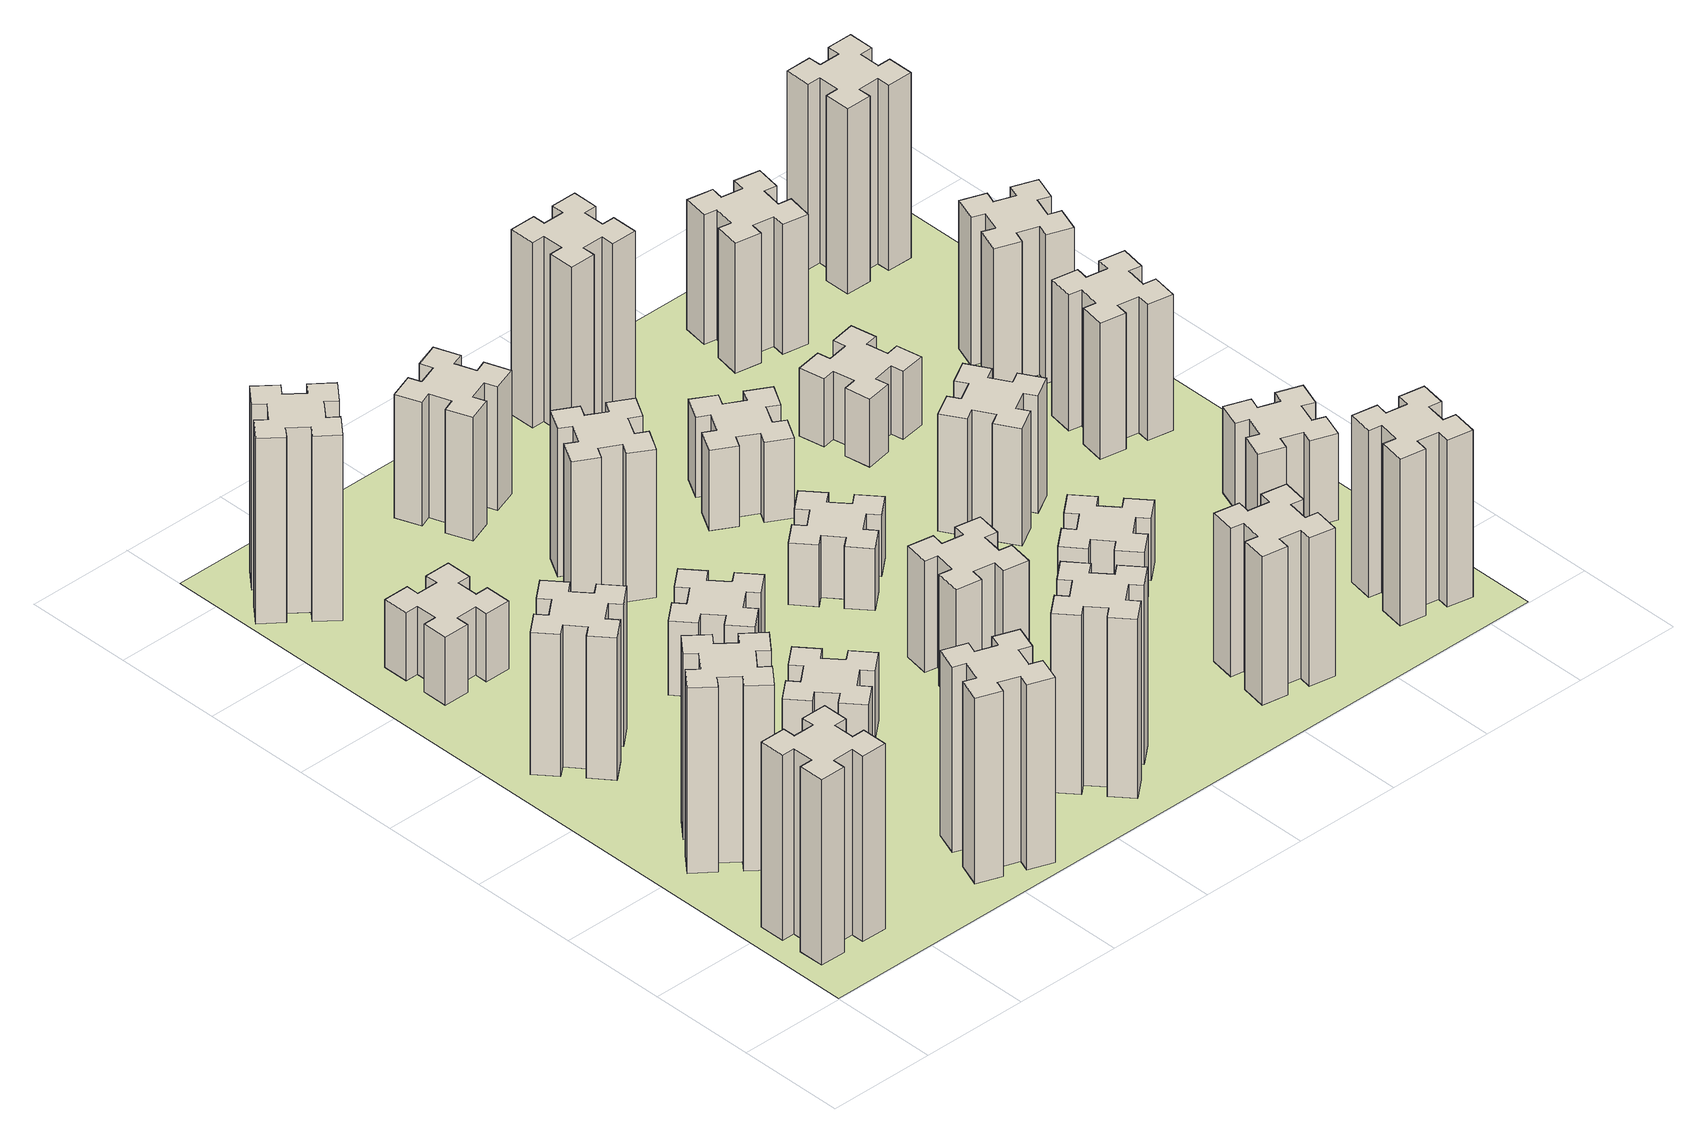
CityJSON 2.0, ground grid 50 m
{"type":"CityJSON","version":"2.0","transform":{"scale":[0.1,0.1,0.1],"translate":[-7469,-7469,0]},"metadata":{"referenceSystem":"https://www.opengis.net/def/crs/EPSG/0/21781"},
"CityObjects":{
"building1":{"type":"Building","attributes":{"class":"1000","function":"1000","usage":"1000","yearOfConstruction":2016,"roofType":"1000","measuredHeight":90,"storeysAboveGround":30,"storeysBelowGround":0},"geometry":[{"type":"Solid","lod":"1","boundaries":[[[[0,1,2,3,4,5,6,7,8,9,10,11,12,13,14,15,16,17,18,19]],[[17,16,20,21]],[[16,15,22,20]],[[15,14,23,22]],[[14,13,24,23]],[[13,12,25,24]],[[12,11,26,25]],[[11,10,27,26]],[[10,9,28,27]],[[9,8,29,28]],[[8,7,30,29]],[[7,6,31,30]],[[6,5,32,31]],[[5,4,33,32]],[[4,3,34,33]],[[3,2,35,34]],[[2,1,36,35]],[[1,0,37,36]],[[0,19,38,37]],[[19,18,39,38]],[[18,17,21,39]],[[24,25,26,27,28,29,30,31,32,33,34,35,36,37,38,39,21,20,22,23]]]]}]},
"building2":{"type":"Building","attributes":{"class":"1000","function":"1000","usage":"1000","yearOfConstruction":2016,"roofType":"1000","measuredHeight":90,"storeysAboveGround":30,"storeysBelowGround":0},"geometry":[{"type":"Solid","lod":"1","boundaries":[[[[40,41,42,43,44,45,46,47,48,49,50,51,52,53,54,55,56,57,58,59]],[[57,56,60,61]],[[56,55,62,60]],[[55,54,63,62]],[[54,53,64,63]],[[53,52,65,64]],[[52,51,66,65]],[[51,50,67,66]],[[50,49,68,67]],[[49,48,69,68]],[[48,47,70,69]],[[47,46,71,70]],[[46,45,72,71]],[[45,44,73,72]],[[44,43,74,73]],[[43,42,75,74]],[[42,41,76,75]],[[41,40,77,76]],[[40,59,78,77]],[[59,58,79,78]],[[58,57,61,79]],[[64,65,66,67,68,69,70,71,72,73,74,75,76,77,78,79,61,60,62,63]]]]}]},
"building3":{"type":"Building","attributes":{"class":"1000","function":"1000","usage":"1000","yearOfConstruction":2016,"roofType":"1000","measuredHeight":69,"storeysAboveGround":30,"storeysBelowGround":0},"geometry":[{"type":"Solid","lod":"1","boundaries":[[[[80,81,82,83,84,85,86,87,88,89,90,91,92,93,94,95,96,97,98,99]],[[97,96,100,101]],[[96,95,102,100]],[[95,94,103,102]],[[94,93,104,103]],[[93,92,105,104]],[[92,91,106,105]],[[91,90,107,106]],[[90,89,108,107]],[[89,88,109,108]],[[88,87,110,109]],[[87,86,111,110]],[[86,85,112,111]],[[85,84,113,112]],[[84,83,114,113]],[[83,82,115,114]],[[82,81,116,115]],[[81,80,117,116]],[[80,99,118,117]],[[99,98,119,118]],[[98,97,101,119]],[[104,105,106,107,108,109,110,111,112,113,114,115,116,117,118,119,101,100,102,103]]]]}]},
"building4":{"type":"Building","attributes":{"class":"1000","function":"1000","usage":"1000","yearOfConstruction":2016,"roofType":"1000","measuredHeight":33,"storeysAboveGround":30,"storeysBelowGround":0},"geometry":[{"type":"Solid","lod":"1","boundaries":[[[[120,121,122,123,124,125,126,127,128,129,130,131,132,133,134,135,136,137,138,139]],[[137,136,140,141]],[[136,135,142,140]],[[135,134,143,142]],[[134,133,144,143]],[[133,132,145,144]],[[132,131,146,145]],[[131,130,147,146]],[[130,129,148,147]],[[129,128,149,148]],[[128,127,150,149]],[[127,126,151,150]],[[126,125,152,151]],[[125,124,153,152]],[[124,123,154,153]],[[123,122,155,154]],[[122,121,156,155]],[[121,120,157,156]],[[120,139,158,157]],[[139,138,159,158]],[[138,137,141,159]],[[144,145,146,147,148,149,150,151,152,153,154,155,156,157,158,159,141,140,142,143]]]]}]},
"building5":{"type":"Building","attributes":{"class":"1000","function":"1000","usage":"1000","yearOfConstruction":2016,"roofType":"1000","measuredHeight":90,"storeysAboveGround":30,"storeysBelowGround":0},"geometry":[{"type":"Solid","lod":"1","boundaries":[[[[160,161,162,163,164,165,166,167,168,169,170,171,172,173,174,175,176,177,178,179]],[[177,176,180,181]],[[176,175,182,180]],[[175,174,183,182]],[[174,173,184,183]],[[173,172,185,184]],[[172,171,186,185]],[[171,170,187,186]],[[170,169,188,187]],[[169,168,189,188]],[[168,167,190,189]],[[167,166,191,190]],[[166,165,192,191]],[[165,164,193,192]],[[164,163,194,193]],[[163,162,195,194]],[[162,161,196,195]],[[161,160,197,196]],[[160,179,198,197]],[[179,178,199,198]],[[178,177,181,199]],[[184,185,186,187,188,189,190,191,192,193,194,195,196,197,198,199,181,180,182,183]]]]}]},
"building6":{"type":"Building","attributes":{"class":"1000","function":"1000","usage":"1000","yearOfConstruction":2016,"roofType":"1000","measuredHeight":90,"storeysAboveGround":30,"storeysBelowGround":0},"geometry":[{"type":"Solid","lod":"1","boundaries":[[[[200,201,202,203,204,205,206,207,208,209,210,211,212,213,214,215,216,217,218,219]],[[217,216,220,221]],[[216,215,222,220]],[[215,214,223,222]],[[214,213,224,223]],[[213,212,225,224]],[[212,211,226,225]],[[211,210,227,226]],[[210,209,228,227]],[[209,208,229,228]],[[208,207,230,229]],[[207,206,231,230]],[[206,205,232,231]],[[205,204,233,232]],[[204,203,234,233]],[[203,202,235,234]],[[202,201,236,235]],[[201,200,237,236]],[[200,219,238,237]],[[219,218,239,238]],[[218,217,221,239]],[[224,225,226,227,228,229,230,231,232,233,234,235,236,237,238,239,221,220,222,223]]]]}]},
"building7":{"type":"Building","attributes":{"class":"1000","function":"1000","usage":"1000","yearOfConstruction":2016,"roofType":"1000","measuredHeight":33,"storeysAboveGround":30,"storeysBelowGround":0},"geometry":[{"type":"Solid","lod":"1","boundaries":[[[[240,241,242,243,244,245,246,247,248,249,250,251,252,253,254,255,256,257,258,259]],[[257,256,260,261]],[[256,255,262,260]],[[255,254,263,262]],[[254,253,264,263]],[[253,252,265,264]],[[252,251,266,265]],[[251,250,267,266]],[[250,249,268,267]],[[249,248,269,268]],[[248,247,270,269]],[[247,246,271,270]],[[246,245,272,271]],[[245,244,273,272]],[[244,243,274,273]],[[243,242,275,274]],[[242,241,276,275]],[[241,240,277,276]],[[240,259,278,277]],[[259,258,279,278]],[[258,257,261,279]],[[264,265,266,267,268,269,270,271,272,273,274,275,276,277,278,279,261,260,262,263]]]]}]},
"building8":{"type":"Building","attributes":{"class":"1000","function":"1000","usage":"1000","yearOfConstruction":2016,"roofType":"1000","measuredHeight":36,"storeysAboveGround":30,"storeysBelowGround":0},"geometry":[{"type":"Solid","lod":"1","boundaries":[[[[280,281,282,283,284,285,286,287,288,289,290,291,292,293,294,295,296,297,298,299]],[[297,296,300,301]],[[296,295,302,300]],[[295,294,303,302]],[[294,293,304,303]],[[293,292,305,304]],[[292,291,306,305]],[[291,290,307,306]],[[290,289,308,307]],[[289,288,309,308]],[[288,287,310,309]],[[287,286,311,310]],[[286,285,312,311]],[[285,284,313,312]],[[284,283,314,313]],[[283,282,315,314]],[[282,281,316,315]],[[281,280,317,316]],[[280,299,318,317]],[[299,298,319,318]],[[298,297,301,319]],[[304,305,306,307,308,309,310,311,312,313,314,315,316,317,318,319,301,300,302,303]]]]}]},
"building9":{"type":"Building","attributes":{"class":"1000","function":"1000","usage":"1000","yearOfConstruction":2016,"roofType":"1000","measuredHeight":87,"storeysAboveGround":30,"storeysBelowGround":0},"geometry":[{"type":"Solid","lod":"1","boundaries":[[[[320,321,322,323,324,325,326,327,328,329,330,331,332,333,334,335,336,337,338,339]],[[337,336,340,341]],[[336,335,342,340]],[[335,334,343,342]],[[334,333,344,343]],[[333,332,345,344]],[[332,331,346,345]],[[331,330,347,346]],[[330,329,348,347]],[[329,328,349,348]],[[328,327,350,349]],[[327,326,351,350]],[[326,325,352,351]],[[325,324,353,352]],[[324,323,354,353]],[[323,322,355,354]],[[322,321,356,355]],[[321,320,357,356]],[[320,339,358,357]],[[339,338,359,358]],[[338,337,341,359]],[[344,345,346,347,348,349,350,351,352,353,354,355,356,357,358,359,341,340,342,343]]]]}]},
"building10":{"type":"Building","attributes":{"class":"1000","function":"1000","usage":"1000","yearOfConstruction":2016,"roofType":"1000","measuredHeight":72,"storeysAboveGround":30,"storeysBelowGround":0},"geometry":[{"type":"Solid","lod":"1","boundaries":[[[[360,361,362,363,364,365,366,367,368,369,370,371,372,373,374,375,376,377,378,379]],[[377,376,380,381]],[[376,375,382,380]],[[375,374,383,382]],[[374,373,384,383]],[[373,372,385,384]],[[372,371,386,385]],[[371,370,387,386]],[[370,369,388,387]],[[369,368,389,388]],[[368,367,390,389]],[[367,366,391,390]],[[366,365,392,391]],[[365,364,393,392]],[[364,363,394,393]],[[363,362,395,394]],[[362,361,396,395]],[[361,360,397,396]],[[360,379,398,397]],[[379,378,399,398]],[[378,377,381,399]],[[384,385,386,387,388,389,390,391,392,393,394,395,396,397,398,399,381,380,382,383]]]]}]},
"building11":{"type":"Building","attributes":{"class":"1000","function":"1000","usage":"1000","yearOfConstruction":2016,"roofType":"1000","measuredHeight":60,"storeysAboveGround":30,"storeysBelowGround":0},"geometry":[{"type":"Solid","lod":"1","boundaries":[[[[400,401,402,403,404,405,406,407,408,409,410,411,412,413,414,415,416,417,418,419]],[[417,416,420,421]],[[416,415,422,420]],[[415,414,423,422]],[[414,413,424,423]],[[413,412,425,424]],[[412,411,426,425]],[[411,410,427,426]],[[410,409,428,427]],[[409,408,429,428]],[[408,407,430,429]],[[407,406,431,430]],[[406,405,432,431]],[[405,404,433,432]],[[404,403,434,433]],[[403,402,435,434]],[[402,401,436,435]],[[401,400,437,436]],[[400,419,438,437]],[[419,418,439,438]],[[418,417,421,439]],[[424,425,426,427,428,429,430,431,432,433,434,435,436,437,438,439,421,420,422,423]]]]}]},
"building12":{"type":"Building","attributes":{"class":"1000","function":"1000","usage":"1000","yearOfConstruction":2016,"roofType":"1000","measuredHeight":54,"storeysAboveGround":30,"storeysBelowGround":0},"geometry":[{"type":"Solid","lod":"1","boundaries":[[[[440,441,442,443,444,445,446,447,448,449,450,451,452,453,454,455,456,457,458,459]],[[457,456,460,461]],[[456,455,462,460]],[[455,454,463,462]],[[454,453,464,463]],[[453,452,465,464]],[[452,451,466,465]],[[451,450,467,466]],[[450,449,468,467]],[[449,448,469,468]],[[448,447,470,469]],[[447,446,471,470]],[[446,445,472,471]],[[445,444,473,472]],[[444,443,474,473]],[[443,442,475,474]],[[442,441,476,475]],[[441,440,477,476]],[[440,459,478,477]],[[459,458,479,478]],[[458,457,461,479]],[[464,465,466,467,468,469,470,471,472,473,474,475,476,477,478,479,461,460,462,463]]]]}]},
"building13":{"type":"Building","attributes":{"class":"1000","function":"1000","usage":"1000","yearOfConstruction":2016,"roofType":"1000","measuredHeight":30,"storeysAboveGround":30,"storeysBelowGround":0},"geometry":[{"type":"Solid","lod":"1","boundaries":[[[[480,481,482,483,484,485,486,487,488,489,490,491,492,493,494,495,496,497,498,499]],[[497,496,500,501]],[[496,495,502,500]],[[495,494,503,502]],[[494,493,504,503]],[[493,492,505,504]],[[492,491,506,505]],[[491,490,507,506]],[[490,489,508,507]],[[489,488,509,508]],[[488,487,510,509]],[[487,486,511,510]],[[486,485,512,511]],[[485,484,513,512]],[[484,483,514,513]],[[483,482,515,514]],[[482,481,516,515]],[[481,480,517,516]],[[480,499,518,517]],[[499,498,519,518]],[[498,497,501,519]],[[504,505,506,507,508,509,510,511,512,513,514,515,516,517,518,519,501,500,502,503]]]]}]},
"building14":{"type":"Building","attributes":{"class":"1000","function":"1000","usage":"1000","yearOfConstruction":2016,"roofType":"1000","measuredHeight":39,"storeysAboveGround":30,"storeysBelowGround":0},"geometry":[{"type":"Solid","lod":"1","boundaries":[[[[520,521,522,523,524,525,526,527,528,529,530,531,532,533,534,535,536,537,538,539]],[[537,536,540,541]],[[536,535,542,540]],[[535,534,543,542]],[[534,533,544,543]],[[533,532,545,544]],[[532,531,546,545]],[[531,530,547,546]],[[530,529,548,547]],[[529,528,549,548]],[[528,527,550,549]],[[527,526,551,550]],[[526,525,552,551]],[[525,524,553,552]],[[524,523,554,553]],[[523,522,555,554]],[[522,521,556,555]],[[521,520,557,556]],[[520,539,558,557]],[[539,538,559,558]],[[538,537,541,559]],[[544,545,546,547,548,549,550,551,552,553,554,555,556,557,558,559,541,540,542,543]]]]}]},
"building15":{"type":"Building","attributes":{"class":"1000","function":"1000","usage":"1000","yearOfConstruction":2016,"roofType":"1000","measuredHeight":72,"storeysAboveGround":30,"storeysBelowGround":0},"geometry":[{"type":"Solid","lod":"1","boundaries":[[[[560,561,562,563,564,565,566,567,568,569,570,571,572,573,574,575,576,577,578,579]],[[577,576,580,581]],[[576,575,582,580]],[[575,574,583,582]],[[574,573,584,583]],[[573,572,585,584]],[[572,571,586,585]],[[571,570,587,586]],[[570,569,588,587]],[[569,568,589,588]],[[568,567,590,589]],[[567,566,591,590]],[[566,565,592,591]],[[565,564,593,592]],[[564,563,594,593]],[[563,562,595,594]],[[562,561,596,595]],[[561,560,597,596]],[[560,579,598,597]],[[579,578,599,598]],[[578,577,581,599]],[[584,585,586,587,588,589,590,591,592,593,594,595,596,597,598,599,581,580,582,583]]]]}]},
"building16":{"type":"Building","attributes":{"class":"1000","function":"1000","usage":"1000","yearOfConstruction":2016,"roofType":"1000","measuredHeight":90,"storeysAboveGround":30,"storeysBelowGround":0},"geometry":[{"type":"Solid","lod":"1","boundaries":[[[[600,601,602,603,604,605,606,607,608,609,610,611,612,613,614,615,616,617,618,619]],[[617,616,620,621]],[[616,615,622,620]],[[615,614,623,622]],[[614,613,624,623]],[[613,612,625,624]],[[612,611,626,625]],[[611,610,627,626]],[[610,609,628,627]],[[609,608,629,628]],[[608,607,630,629]],[[607,606,631,630]],[[606,605,632,631]],[[605,604,633,632]],[[604,603,634,633]],[[603,602,635,634]],[[602,601,636,635]],[[601,600,637,636]],[[600,619,638,637]],[[619,618,639,638]],[[618,617,621,639]],[[624,625,626,627,628,629,630,631,632,633,634,635,636,637,638,639,621,620,622,623]]]]}]},
"building17":{"type":"Building","attributes":{"class":"1000","function":"1000","usage":"1000","yearOfConstruction":2016,"roofType":"1000","measuredHeight":30,"storeysAboveGround":30,"storeysBelowGround":0},"geometry":[{"type":"Solid","lod":"1","boundaries":[[[[640,641,642,643,644,645,646,647,648,649,650,651,652,653,654,655,656,657,658,659]],[[657,656,660,661]],[[656,655,662,660]],[[655,654,663,662]],[[654,653,664,663]],[[653,652,665,664]],[[652,651,666,665]],[[651,650,667,666]],[[650,649,668,667]],[[649,648,669,668]],[[648,647,670,669]],[[647,646,671,670]],[[646,645,672,671]],[[645,644,673,672]],[[644,643,674,673]],[[643,642,675,674]],[[642,641,676,675]],[[641,640,677,676]],[[640,659,678,677]],[[659,658,679,678]],[[658,657,661,679]],[[664,665,666,667,668,669,670,671,672,673,674,675,676,677,678,679,661,660,662,663]]]]}]},
"building18":{"type":"Building","attributes":{"class":"1000","function":"1000","usage":"1000","yearOfConstruction":2016,"roofType":"1000","measuredHeight":57,"storeysAboveGround":30,"storeysBelowGround":0},"geometry":[{"type":"Solid","lod":"1","boundaries":[[[[680,681,682,683,684,685,686,687,688,689,690,691,692,693,694,695,696,697,698,699]],[[697,696,700,701]],[[696,695,702,700]],[[695,694,703,702]],[[694,693,704,703]],[[693,692,705,704]],[[692,691,706,705]],[[691,690,707,706]],[[690,689,708,707]],[[689,688,709,708]],[[688,687,710,709]],[[687,686,711,710]],[[686,685,712,711]],[[685,684,713,712]],[[684,683,714,713]],[[683,682,715,714]],[[682,681,716,715]],[[681,680,717,716]],[[680,699,718,717]],[[699,698,719,718]],[[698,697,701,719]],[[704,705,706,707,708,709,710,711,712,713,714,715,716,717,718,719,701,700,702,703]]]]}]},
"building19":{"type":"Building","attributes":{"class":"1000","function":"1000","usage":"1000","yearOfConstruction":2016,"roofType":"1000","measuredHeight":33,"storeysAboveGround":30,"storeysBelowGround":0},"geometry":[{"type":"Solid","lod":"1","boundaries":[[[[720,721,722,723,724,725,726,727,728,729,730,731,732,733,734,735,736,737,738,739]],[[737,736,740,741]],[[736,735,742,740]],[[735,734,743,742]],[[734,733,744,743]],[[733,732,745,744]],[[732,731,746,745]],[[731,730,747,746]],[[730,729,748,747]],[[729,728,749,748]],[[728,727,750,749]],[[727,726,751,750]],[[726,725,752,751]],[[725,724,753,752]],[[724,723,754,753]],[[723,722,755,754]],[[722,721,756,755]],[[721,720,757,756]],[[720,739,758,757]],[[739,738,759,758]],[[738,737,741,759]],[[744,745,746,747,748,749,750,751,752,753,754,755,756,757,758,759,741,740,742,743]]]]}]},
"building20":{"type":"Building","attributes":{"class":"1000","function":"1000","usage":"1000","yearOfConstruction":2016,"roofType":"1000","measuredHeight":81,"storeysAboveGround":30,"storeysBelowGround":0},"geometry":[{"type":"Solid","lod":"1","boundaries":[[[[760,761,762,763,764,765,766,767,768,769,770,771,772,773,774,775,776,777,778,779]],[[777,776,780,781]],[[776,775,782,780]],[[775,774,783,782]],[[774,773,784,783]],[[773,772,785,784]],[[772,771,786,785]],[[771,770,787,786]],[[770,769,788,787]],[[769,768,789,788]],[[768,767,790,789]],[[767,766,791,790]],[[766,765,792,791]],[[765,764,793,792]],[[764,763,794,793]],[[763,762,795,794]],[[762,761,796,795]],[[761,760,797,796]],[[760,779,798,797]],[[779,778,799,798]],[[778,777,781,799]],[[784,785,786,787,788,789,790,791,792,793,794,795,796,797,798,799,781,780,782,783]]]]}]},
"building21":{"type":"Building","attributes":{"class":"1000","function":"1000","usage":"1000","yearOfConstruction":2016,"roofType":"1000","measuredHeight":63,"storeysAboveGround":30,"storeysBelowGround":0},"geometry":[{"type":"Solid","lod":"1","boundaries":[[[[800,801,802,803,804,805,806,807,808,809,810,811,812,813,814,815,816,817,818,819]],[[817,816,820,821]],[[816,815,822,820]],[[815,814,823,822]],[[814,813,824,823]],[[813,812,825,824]],[[812,811,826,825]],[[811,810,827,826]],[[810,809,828,827]],[[809,808,829,828]],[[808,807,830,829]],[[807,806,831,830]],[[806,805,832,831]],[[805,804,833,832]],[[804,803,834,833]],[[803,802,835,834]],[[802,801,836,835]],[[801,800,837,836]],[[800,819,838,837]],[[819,818,839,838]],[[818,817,821,839]],[[824,825,826,827,828,829,830,831,832,833,834,835,836,837,838,839,821,820,822,823]]]]}]},
"building22":{"type":"Building","attributes":{"class":"1000","function":"1000","usage":"1000","yearOfConstruction":2016,"roofType":"1000","measuredHeight":42,"storeysAboveGround":30,"storeysBelowGround":0},"geometry":[{"type":"Solid","lod":"1","boundaries":[[[[840,841,842,843,844,845,846,847,848,849,850,851,852,853,854,855,856,857,858,859]],[[857,856,860,861]],[[856,855,862,860]],[[855,854,863,862]],[[854,853,864,863]],[[853,852,865,864]],[[852,851,866,865]],[[851,850,867,866]],[[850,849,868,867]],[[849,848,869,868]],[[848,847,870,869]],[[847,846,871,870]],[[846,845,872,871]],[[845,844,873,872]],[[844,843,874,873]],[[843,842,875,874]],[[842,841,876,875]],[[841,840,877,876]],[[840,859,878,877]],[[859,858,879,878]],[[858,857,861,879]],[[864,865,866,867,868,869,870,871,872,873,874,875,876,877,878,879,861,860,862,863]]]]}]},
"building23":{"type":"Building","attributes":{"class":"1000","function":"1000","usage":"1000","yearOfConstruction":2016,"roofType":"1000","measuredHeight":66,"storeysAboveGround":30,"storeysBelowGround":0},"geometry":[{"type":"Solid","lod":"1","boundaries":[[[[880,881,882,883,884,885,886,887,888,889,890,891,892,893,894,895,896,897,898,899]],[[897,896,900,901]],[[896,895,902,900]],[[895,894,903,902]],[[894,893,904,903]],[[893,892,905,904]],[[892,891,906,905]],[[891,890,907,906]],[[890,889,908,907]],[[889,888,909,908]],[[888,887,910,909]],[[887,886,911,910]],[[886,885,912,911]],[[885,884,913,912]],[[884,883,914,913]],[[883,882,915,914]],[[882,881,916,915]],[[881,880,917,916]],[[880,899,918,917]],[[899,898,919,918]],[[898,897,901,919]],[[904,905,906,907,908,909,910,911,912,913,914,915,916,917,918,919,901,900,902,903]]]]}]},
"building24":{"type":"Building","attributes":{"class":"1000","function":"1000","usage":"1000","yearOfConstruction":2016,"roofType":"1000","measuredHeight":72,"storeysAboveGround":30,"storeysBelowGround":0},"geometry":[{"type":"Solid","lod":"1","boundaries":[[[[920,921,922,923,924,925,926,927,928,929,930,931,932,933,934,935,936,937,938,939]],[[937,936,940,941]],[[936,935,942,940]],[[935,934,943,942]],[[934,933,944,943]],[[933,932,945,944]],[[932,931,946,945]],[[931,930,947,946]],[[930,929,948,947]],[[929,928,949,948]],[[928,927,950,949]],[[927,926,951,950]],[[926,925,952,951]],[[925,924,953,952]],[[924,923,954,953]],[[923,922,955,954]],[[922,921,956,955]],[[921,920,957,956]],[[920,939,958,957]],[[939,938,959,958]],[[938,937,941,959]],[[944,945,946,947,948,949,950,951,952,953,954,955,956,957,958,959,941,940,942,943]]]]}]},
"building25":{"type":"Building","attributes":{"class":"1000","function":"1000","usage":"1000","yearOfConstruction":2016,"roofType":"1000","measuredHeight":90,"storeysAboveGround":30,"storeysBelowGround":0},"geometry":[{"type":"Solid","lod":"1","boundaries":[[[[960,961,962,963,964,965,966,967,968,969,970,971,972,973,974,975,976,977,978,979]],[[977,976,980,981]],[[976,975,982,980]],[[975,974,983,982]],[[974,973,984,983]],[[973,972,985,984]],[[972,971,986,985]],[[971,970,987,986]],[[970,969,988,987]],[[969,968,989,988]],[[968,967,990,989]],[[967,966,991,990]],[[966,965,992,991]],[[965,964,993,992]],[[964,963,994,993]],[[963,962,995,994]],[[962,961,996,995]],[[961,960,997,996]],[[960,979,998,997]],[[979,978,999,998]],[[978,977,981,999]],[[984,985,986,987,988,989,990,991,992,993,994,995,996,997,998,999,981,980,982,983]]]]}]},
"landuse1":{"type":"LandUse","attributes":{"name":"plot1","function":"1010"},"geometry":[{"type":"MultiSurface","lod":"1","boundaries":[[[1000,1001,1002,1003]]]}]}
},
"vertices":[
[165,425,0],[165,325,0],[105,325,0],[105,205,0],[225,205,0],[225,265,0],[325,265,0],[325,205,0],[445,205,0],[445,325,0],[385,325,0],[385,425,0],[445,425,0],[445,545,0],[325,545,0],[325,485,0],[225,485,0],[225,545,0],[105,545,0],[105,425,0],[225,485,900],[225,545,900],[325,485,900],[325,545,900],[445,545,900],[445,425,900],[385,425,900],[385,325,900],[445,325,900],[445,205,900],[325,205,900],[325,265,900],[225,265,900],[225,205,900],[105,205,900],[105,325,900],[165,325,900],[165,425,900],[105,425,900],[105,545,900],
[484,1067,0],[408,1132,0],[446,1178,0],[354,1255,0],[277,1163,0],[323,1124,0],[259,1048,0],[213,1086,0],[136,994,0],[228,917,0],[266,963,0],[343,899,0],[304,853,0],[396,776,0],[473,868,0],[427,906,0],[492,983,0],[538,944,0],[615,1036,0],[523,1113,0],[492,983,900],[538,944,900],[427,906,900],[473,868,900],[396,776,900],[304,853,900],[343,899,900],[266,963,900],[228,917,900],[136,994,900],[213,1086,900],[259,1048,900],[323,1124,900],[277,1163,900],[354,1255,900],[446,1178,900],[408,1132,900],[484,1067,900],[523,1113,900],[615,1036,900],
[492,1888,0],[427,1964,0],[473,2003,0],[396,2095,0],[304,2018,0],[343,1972,0],[266,1907,0],[228,1953,0],[136,1876,0],[213,1784,0],[259,1823,0],[323,1746,0],[277,1708,0],[354,1616,0],[446,1693,0],[408,1739,0],[484,1803,0],[523,1757,0],[615,1834,0],[538,1926,0],[484,1803,690],[523,1757,690],[408,1739,690],[446,1693,690],[354,1616,690],[277,1708,690],[323,1746,690],[259,1823,690],[213,1784,690],[136,1876,690],[228,1953,690],[266,1907,690],[343,1972,690],[304,2018,690],[396,2095,690],[473,2003,690],[427,1964,690],[492,1888,690],[538,1926,690],[615,1834,690],
[485,2545,0],[485,2645,0],[545,2645,0],[545,2765,0],[425,2765,0],[425,2705,0],[325,2705,0],[325,2765,0],[205,2765,0],[205,2645,0],[265,2645,0],[265,2545,0],[205,2545,0],[205,2425,0],[325,2425,0],[325,2485,0],[425,2485,0],[425,2425,0],[545,2425,0],[545,2545,0],[425,2485,330],[425,2425,330],[325,2485,330],[325,2425,330],[205,2425,330],[205,2545,330],[265,2545,330],[265,2645,330],[205,2645,330],[205,2765,330],[325,2765,330],[325,2705,330],[425,2705,330],[425,2765,330],[545,2765,330],[545,2645,330],[485,2645,330],[485,2545,330],[545,2545,330],[545,2425,330],
[1029,360,0],[995,266,0],[939,287,0],[897,174,0],[1010,133,0],[1031,189,0],[1125,155,0],[1104,99,0],[1217,57,0],[1258,170,0],[1202,191,0],[1236,285,0],[1292,264,0],[1333,377,0],[1220,418,0],[1200,362,0],[1106,396,0],[1127,452,0],[1014,493,0],[973,380,0],[1106,396,900],[1127,452,900],[1200,362,900],[1220,418,900],[1333,377,900],[1292,264,900],[1236,285,900],[1202,191,900],[1258,170,900],[1217,57,900],[1104,99,900],[1125,155,900],[1031,189,900],[1010,133,900],[897,174,900],[939,287,900],[995,266,900],[1029,360,900],[973,380,900],[1014,493,900],
[384,3387,0],[308,3452,0],[346,3498,0],[254,3575,0],[177,3483,0],[223,3444,0],[159,3368,0],[113,3406,0],[36,3314,0],[128,3237,0],[166,3283,0],[243,3219,0],[204,3173,0],[296,3096,0],[373,3188,0],[327,3226,0],[392,3303,0],[438,3264,0],[515,3356,0],[423,3433,0],[392,3303,900],[438,3264,900],[327,3226,900],[373,3188,900],[296,3096,900],[204,3173,900],[243,3219,900],[166,3283,900],[128,3237,900],[36,3314,900],[113,3406,900],[159,3368,900],[223,3444,900],[177,3483,900],[254,3575,900],[346,3498,900],[308,3452,900],[384,3387,900],[423,3433,900],[515,3356,900],
[1083,1332,0],[1006,1267,0],[968,1313,0],[876,1236,0],[953,1144,0],[999,1183,0],[1063,1106,0],[1017,1068,0],[1094,976,0],[1186,1053,0],[1148,1099,0],[1224,1163,0],[1263,1117,0],[1355,1194,0],[1278,1286,0],[1232,1248,0],[1167,1324,0],[1213,1363,0],[1136,1455,0],[1044,1378,0],[1167,1324,330],[1213,1363,330],[1232,1248,330],[1278,1286,330],[1355,1194,330],[1263,1117,330],[1224,1163,330],[1148,1099,330],[1186,1053,330],[1094,976,330],[1017,1068,330],[1063,1106,330],[999,1183,330],[953,1144,330],[876,1236,330],[968,1313,330],[1006,1267,330],[1083,1332,330],[1044,1378,330],[1136,1455,330],
[1083,1972,0],[1006,1907,0],[968,1953,0],[876,1876,0],[953,1784,0],[999,1823,0],[1063,1746,0],[1017,1708,0],[1094,1616,0],[1186,1693,0],[1148,1739,0],[1224,1803,0],[1263,1757,0],[1355,1834,0],[1278,1926,0],[1232,1888,0],[1167,1964,0],[1213,2003,0],[1136,2095,0],[1044,2018,0],[1167,1964,360],[1213,2003,360],[1232,1888,360],[1278,1926,360],[1355,1834,360],[1263,1757,360],[1224,1803,360],[1148,1739,360],[1186,1693,360],[1094,1616,360],[1017,1708,360],[1063,1746,360],[999,1823,360],[953,1784,360],[876,1876,360],[968,1953,360],[1006,1907,360],[1083,1972,360],[1044,2018,360],[1136,2095,360],
[1639,343,0],[1703,266,0],[1657,228,0],[1734,136,0],[1826,213,0],[1788,259,0],[1864,323,0],[1903,277,0],[1995,354,0],[1918,446,0],[1872,408,0],[1807,484,0],[1853,523,0],[1776,615,0],[1684,538,0],[1723,492,0],[1646,427,0],[1608,473,0],[1516,396,0],[1593,304,0],[1646,427,870],[1608,473,870],[1723,492,870],[1684,538,870],[1776,615,870],[1853,523,870],[1807,484,870],[1872,408,870],[1918,446,870],[1995,354,870],[1903,277,870],[1864,323,870],[1788,259,870],[1826,213,870],[1734,136,870],[1657,228,870],[1703,266,870],[1639,343,870],[1593,304,870],[1516,396,870],
[1314,2666,0],[1227,2716,0],[1257,2768,0],[1153,2828,0],[1093,2724,0],[1145,2694,0],[1095,2607,0],[1043,2637,0],[983,2533,0],[1087,2473,0],[1117,2525,0],[1204,2475,0],[1174,2423,0],[1278,2363,0],[1338,2467,0],[1286,2497,0],[1336,2584,0],[1388,2554,0],[1448,2658,0],[1344,2718,0],[1336,2584,720],[1388,2554,720],[1286,2497,720],[1338,2467,720],[1278,2363,720],[1174,2423,720],[1204,2475,720],[1117,2525,720],[1087,2473,720],[983,2533,720],[1043,2637,720],[1095,2607,720],[1145,2694,720],[1093,2724,720],[1153,2828,720],[1257,2768,720],[1227,2716,720],[1314,2666,720],[1344,2718,720],[1448,2658,720],
[1125,3456,0],[1031,3422,0],[1010,3478,0],[897,3437,0],[939,3324,0],[995,3345,0],[1029,3251,0],[973,3230,0],[1014,3117,0],[1127,3159,0],[1106,3215,0],[1200,3249,0],[1220,3193,0],[1333,3234,0],[1292,3347,0],[1236,3326,0],[1202,3420,0],[1258,3440,0],[1217,3553,0],[1104,3512,0],[1202,3420,600],[1258,3440,600],[1236,3326,600],[1292,3347,600],[1333,3234,600],[1220,3193,600],[1200,3249,600],[1106,3215,600],[1127,3159,600],[1014,3117,600],[973,3230,600],[1029,3251,600],[995,3345,600],[939,3324,600],[897,3437,600],[1010,3478,600],[1031,3422,600],[1125,3456,600],[1104,3512,600],[1217,3553,600],
[1955,1147,0],[1972,1245,0],[2031,1235,0],[2052,1353,0],[1934,1374,0],[1924,1315,0],[1825,1332,0],[1836,1391,0],[1717,1412,0],[1697,1294,0],[1756,1284,0],[1738,1185,0],[1679,1196,0],[1658,1077,0],[1777,1057,0],[1787,1116,0],[1885,1098,0],[1875,1039,0],[1993,1018,0],[2014,1137,0],[1885,1098,540],[1875,1039,540],[1787,1116,540],[1777,1057,540],[1658,1077,540],[1679,1196,540],[1738,1185,540],[1756,1284,540],[1697,1294,540],[1717,1412,540],[1836,1391,540],[1825,1332,540],[1924,1315,540],[1934,1374,540],[2052,1353,540],[2031,1235,540],[1972,1245,540],[1955,1147,540],[2014,1137,540],[1993,1018,540],
[1972,1988,0],[1907,2064,0],[1953,2103,0],[1876,2195,0],[1784,2118,0],[1823,2072,0],[1746,2007,0],[1708,2053,0],[1616,1976,0],[1693,1884,0],[1739,1923,0],[1803,1846,0],[1757,1808,0],[1834,1716,0],[1926,1793,0],[1888,1839,0],[1964,1903,0],[2003,1857,0],[2095,1934,0],[2018,2026,0],[1964,1903,300],[2003,1857,300],[1888,1839,300],[1926,1793,300],[1834,1716,300],[1757,1808,300],[1803,1846,300],[1739,1923,300],[1693,1884,300],[1616,1976,300],[1708,2053,300],[1746,2007,300],[1823,2072,300],[1784,2118,300],[1876,2195,300],[1953,2103,300],[1907,2064,300],[1972,1988,300],[2018,2026,300],[2095,1934,300],
[2026,2497,0],[2076,2584,0],[2128,2554,0],[2188,2658,0],[2084,2718,0],[2054,2666,0],[1967,2716,0],[1997,2768,0],[1893,2828,0],[1833,2724,0],[1885,2694,0],[1835,2607,0],[1783,2637,0],[1723,2533,0],[1827,2473,0],[1857,2525,0],[1944,2475,0],[1914,2423,0],[2018,2363,0],[2078,2467,0],[1944,2475,390],[1914,2423,390],[1857,2525,390],[1827,2473,390],[1723,2533,390],[1783,2637,390],[1835,2607,390],[1885,2694,390],[1833,2724,390],[1893,2828,390],[1997,2768,390],[1967,2716,390],[2054,2666,390],[2084,2718,390],[2188,2658,390],[2128,2554,390],[2076,2584,390],[2026,2497,390],[2078,2467,390],[2018,2363,390],
[2596,444,0],[2578,345,0],[2519,356,0],[2498,237,0],[2617,217,0],[2627,276,0],[2725,258,0],[2715,199,0],[2833,178,0],[2854,297,0],[2795,307,0],[2812,405,0],[2871,395,0],[2892,513,0],[2774,534,0],[2764,475,0],[2665,492,0],[2676,551,0],[2557,572,0],[2537,454,0],[2665,492,720],[2676,551,720],[2764,475,720],[2774,534,720],[2892,513,720],[2871,395,720],[2812,405,720],[2795,307,720],[2854,297,720],[2833,178,720],[2715,199,720],[2725,258,720],[2627,276,720],[2617,217,720],[2498,237,720],[2519,356,720],[2578,345,720],[2596,444,720],[2537,454,720],[2557,572,720],
[1965,3385,0],[1965,3485,0],[2025,3485,0],[2025,3605,0],[1905,3605,0],[1905,3545,0],[1805,3545,0],[1805,3605,0],[1685,3605,0],[1685,3485,0],[1745,3485,0],[1745,3385,0],[1685,3385,0],[1685,3265,0],[1805,3265,0],[1805,3325,0],[1905,3325,0],[1905,3265,0],[2025,3265,0],[2025,3385,0],[1905,3325,900],[1905,3265,900],[1805,3325,900],[1805,3265,900],[1685,3265,900],[1685,3385,900],[1745,3385,900],[1745,3485,900],[1685,3485,900],[1685,3605,900],[1805,3605,900],[1805,3545,900],[1905,3545,900],[1905,3605,900],[2025,3605,900],[2025,3485,900],[1965,3485,900],[1965,3385,900],[2025,3385,900],[2025,3265,900],
[2628,1099,0],[2704,1163,0],[2743,1117,0],[2835,1194,0],[2758,1286,0],[2712,1248,0],[2647,1324,0],[2693,1363,0],[2616,1455,0],[2524,1378,0],[2563,1332,0],[2486,1267,0],[2448,1313,0],[2356,1236,0],[2433,1144,0],[2479,1183,0],[2543,1106,0],[2497,1068,0],[2574,976,0],[2666,1053,0],[2543,1106,300],[2497,1068,300],[2479,1183,300],[2433,1144,300],[2356,1236,300],[2448,1313,300],[2486,1267,300],[2563,1332,300],[2524,1378,300],[2616,1455,300],[2693,1363,300],[2647,1324,300],[2712,1248,300],[2758,1286,300],[2835,1194,300],[2743,1117,300],[2704,1163,300],[2628,1099,300],[2666,1053,300],[2574,976,300],
[2584,1976,0],[2497,1926,0],[2467,1978,0],[2363,1918,0],[2423,1814,0],[2475,1844,0],[2525,1757,0],[2473,1727,0],[2533,1623,0],[2637,1683,0],[2607,1735,0],[2694,1785,0],[2724,1733,0],[2828,1793,0],[2768,1897,0],[2716,1867,0],[2666,1954,0],[2718,1984,0],[2658,2088,0],[2554,2028,0],[2666,1954,570],[2718,1984,570],[2716,1867,570],[2768,1897,570],[2828,1793,570],[2724,1733,570],[2694,1785,570],[2607,1735,570],[2637,1683,570],[2533,1623,570],[2473,1727,570],[2525,1757,570],[2475,1844,570],[2423,1814,570],[2363,1918,570],[2467,1978,570],[2497,1926,570],[2584,1976,570],[2554,2028,570],[2658,2088,570],
[2478,2625,0],[2496,2527,0],[2437,2517,0],[2457,2398,0],[2576,2419,0],[2565,2478,0],[2664,2496,0],[2674,2437,0],[2792,2457,0],[2771,2576,0],[2712,2565,0],[2695,2664,0],[2754,2674,0],[2733,2792,0],[2615,2771,0],[2625,2712,0],[2527,2695,0],[2517,2754,0],[2398,2733,0],[2419,2615,0],[2527,2695,330],[2517,2754,330],[2625,2712,330],[2615,2771,330],[2733,2792,330],[2754,2674,330],[2695,2664,330],[2712,2565,330],[2771,2576,330],[2792,2457,330],[2674,2437,330],[2664,2496,330],[2565,2478,330],[2576,2419,330],[2457,2398,330],[2437,2517,330],[2496,2527,330],[2478,2625,330],[2419,2615,330],[2398,2733,330],
[3504,475,0],[3405,492,0],[3416,551,0],[3297,572,0],[3277,454,0],[3336,444,0],[3318,345,0],[3259,356,0],[3238,237,0],[3357,217,0],[3367,276,0],[3465,258,0],[3455,199,0],[3573,178,0],[3594,297,0],[3535,307,0],[3552,405,0],[3611,395,0],[3632,513,0],[3514,534,0],[3552,405,810],[3611,395,810],[3535,307,810],[3594,297,810],[3573,178,810],[3455,199,810],[3465,258,810],[3367,276,810],[3357,217,810],[3238,237,810],[3259,356,810],[3318,345,810],[3336,444,810],[3277,454,810],[3297,572,810],[3416,551,810],[3405,492,810],[3504,475,810],[3514,534,810],[3632,513,810],
[2596,3404,0],[2578,3305,0],[2519,3316,0],[2498,3197,0],[2617,3177,0],[2627,3236,0],[2725,3218,0],[2715,3159,0],[2833,3138,0],[2854,3257,0],[2795,3267,0],[2812,3365,0],[2871,3355,0],[2892,3473,0],[2774,3494,0],[2764,3435,0],[2665,3452,0],[2676,3511,0],[2557,3532,0],[2537,3414,0],[2665,3452,630],[2676,3511,630],[2764,3435,630],[2774,3494,630],[2892,3473,630],[2871,3355,630],[2812,3365,630],[2795,3267,630],[2854,3257,630],[2833,3138,630],[2715,3159,630],[2725,3218,630],[2627,3236,630],[2617,3177,630],[2498,3197,630],[2519,3316,630],[2578,3305,630],[2596,3404,630],[2537,3414,630],[2557,3532,630],
[3351,1029,0],[3445,995,0],[3424,939,0],[3537,897,0],[3578,1010,0],[3522,1031,0],[3556,1125,0],[3612,1104,0],[3653,1217,0],[3540,1258,0],[3520,1202,0],[3426,1236,0],[3447,1292,0],[3334,1333,0],[3293,1220,0],[3349,1200,0],[3315,1106,0],[3259,1127,0],[3217,1014,0],[3330,973,0],[3315,1106,420],[3259,1127,420],[3349,1200,420],[3293,1220,420],[3334,1333,420],[3447,1292,420],[3426,1236,420],[3520,1202,420],[3540,1258,420],[3653,1217,420],[3612,1104,420],[3556,1125,420],[3522,1031,420],[3578,1010,420],[3537,897,420],[3424,939,420],[3445,995,420],[3351,1029,420],[3330,973,420],[3217,1014,420],
[3267,1856,0],[3365,1838,0],[3355,1779,0],[3473,1758,0],[3494,1877,0],[3435,1887,0],[3452,1985,0],[3511,1975,0],[3532,2093,0],[3414,2114,0],[3404,2055,0],[3305,2072,0],[3316,2131,0],[3197,2152,0],[3177,2034,0],[3236,2024,0],[3218,1925,0],[3159,1936,0],[3138,1817,0],[3257,1797,0],[3218,1925,660],[3159,1936,660],[3236,2024,660],[3177,2034,660],[3197,2152,660],[3316,2131,660],[3305,2072,660],[3404,2055,660],[3414,2114,660],[3532,2093,660],[3511,1975,660],[3452,1985,660],[3435,1887,660],[3494,1877,660],[3473,1758,660],[3355,1779,660],[3365,1838,660],[3267,1856,660],[3257,1797,660],[3138,1817,660],
[3420,2582,0],[3326,2616,0],[3347,2672,0],[3234,2713,0],[3193,2600,0],[3249,2580,0],[3215,2486,0],[3159,2507,0],[3117,2394,0],[3230,2353,0],[3251,2409,0],[3345,2375,0],[3324,2319,0],[3437,2277,0],[3478,2390,0],[3422,2411,0],[3456,2505,0],[3512,2484,0],[3553,2597,0],[3440,2638,0],[3456,2505,720],[3512,2484,720],[3422,2411,720],[3478,2390,720],[3437,2277,720],[3324,2319,720],[3345,2375,720],[3251,2409,720],[3230,2353,720],[3117,2394,720],[3159,2507,720],[3215,2486,720],[3249,2580,720],[3193,2600,720],[3234,2713,720],[3347,2672,720],[3326,2616,720],[3420,2582,720],[3440,2638,720],[3553,2597,720],
[3285,3325,0],[3385,3325,0],[3385,3265,0],[3505,3265,0],[3505,3385,0],[3445,3385,0],[3445,3485,0],[3505,3485,0],[3505,3605,0],[3385,3605,0],[3385,3545,0],[3285,3545,0],[3285,3605,0],[3165,3605,0],[3165,3485,0],[3225,3485,0],[3225,3385,0],[3165,3385,0],[3165,3265,0],[3285,3265,0],[3225,3385,900],[3165,3385,900],[3225,3485,900],[3165,3485,900],[3165,3605,900],[3285,3605,900],[3285,3545,900],[3385,3545,900],[3385,3605,900],[3505,3605,900],[3505,3485,900],[3445,3485,900],[3445,3385,900],[3505,3385,900],[3505,3265,900],[3385,3265,900],[3385,3325,900],[3285,3325,900],[3285,3265,900],[3165,3265,900],
[5,3705,0],[3705,3705,0],[3705,5,0],[5,5,0]
]}
